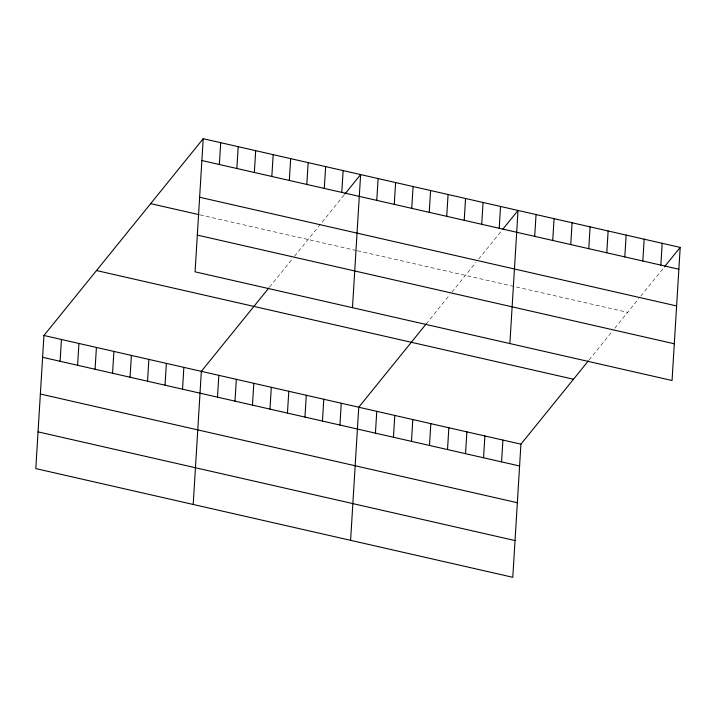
<?xml version="1.0" encoding="UTF-8"?>
<svg xmlns="http://www.w3.org/2000/svg" width="716" height="716" viewBox="0 0 716 716"><rect width="100%" height="100%" fill="white"/><g stroke="black" fill="none" stroke-linecap="round" stroke-linejoin="round"><path stroke-width="0.54" stroke-dasharray="3.58 2.69" d="M269.476 287.179L292.486 258.745M294.518 256.238L344.19 194.868M426.208 323.892L449.899 294.616M451.93 292.11L475.979 262.396M478.601 259.147L502.256 229.925M589.053 360.005L612.753 330.738M614.775 328.223L638.806 298.536M640.784 296.102L663.777 267.695M200.032 214.898L356.416 250.528M357.445 250.77L627.637 312.337"/><path stroke-width="1.07" d="M203.21 138.707L195.074 271.82L672.055 380.518L680.2 247.405L203.21 138.707L43.945 335.482L35.8 468.595L512.79 577.293L520.926 444.18L588.382 360.846M60.099 361.285L61.433 339.474M77.588 365.267L78.921 343.456M95.076 369.259L96.409 347.439M112.564 373.242L113.898 351.431M130.052 377.225L131.386 355.413M147.541 381.207L148.874 359.396M165.038 385.199L166.372 363.379M182.526 389.182L183.86 367.371M193.204 504.467L201.348 371.353L268.795 288.02M219.364 164.51L220.707 142.699M217.503 397.156L218.836 375.336M236.862 168.493L238.195 146.682M234.991 401.139L236.325 379.328M254.35 172.475L255.684 150.664M252.48 405.122L253.813 383.311M271.838 176.467L273.172 154.647M269.968 409.105L271.301 387.293M289.327 180.45L290.66 158.639M287.456 413.096L288.799 391.276M306.815 184.433L308.149 162.621M304.953 417.079L306.287 395.268M324.303 188.424L325.637 166.604M322.442 421.062L323.775 399.251M341.792 192.407L343.125 170.596M339.93 425.053L341.264 403.233M352.478 307.692L360.622 174.579L344.852 194.063M350.607 540.338L358.752 407.225L426.208 323.892M376.777 200.373L378.111 178.561M375.435 433.144L376.768 411.324M394.265 204.364L395.599 182.553M393.46 437.243L394.793 415.432M411.754 208.347L413.087 186.536M411.476 441.351L412.81 419.54M429.242 212.33L430.576 190.519M429.493 445.459L430.835 423.648M446.73 216.321L448.064 194.501M447.518 449.567L448.851 427.756M464.219 220.304L465.552 198.493M465.534 453.675L466.868 431.855M481.716 224.287L483.049 202.476M483.551 457.775L484.893 435.963M499.204 228.279L500.538 206.459M501.576 461.883L502.909 440.072M509.882 343.564L518.026 210.45L502.909 229.111M534.709 236.37L536.042 214.549M552.725 240.469L554.068 218.657M570.75 244.577L572.084 222.766M588.767 248.685L590.1 226.874M606.792 252.793L608.126 230.973M624.808 256.901L626.142 235.081M642.825 261L644.158 239.189M660.85 265.108L662.184 243.297M664.43 266.88L680.2 247.405M201.876 160.527L678.866 269.216M199.63 197.249L676.62 305.947M150.655 203.648L199.003 214.666M197.321 235.099L674.302 343.787M96.499 270.55L573.489 379.238M43.945 335.482L520.926 444.18M42.611 357.302L519.592 465.991M40.364 394.024L517.346 502.722M38.046 431.873L515.037 540.562"/></g></svg>
